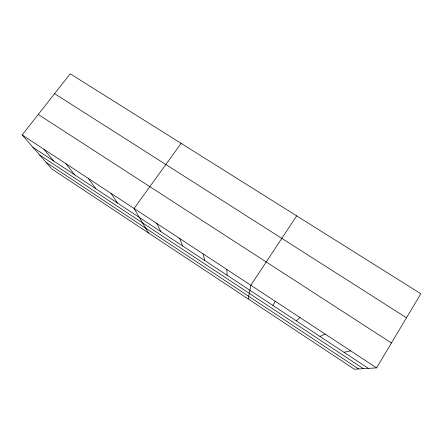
<?xml version="1.0" encoding="UTF-8"?>
<svg xmlns="http://www.w3.org/2000/svg" width="443" height="443" viewBox="0 0 443 443"><rect width="100%" height="100%" fill="white"/><g stroke="black" fill="none" stroke-linecap="round" stroke-linejoin="round"><path stroke-width="0.66" d="M248.191 298.947L250.843 285.253L296.677 215.863M272.91 305.443L275.241 301.284M376.567 367.878L420.85 293.753L70.193 73.793L22.15 134.954L51.953 169.054L354.334 369.207L376.567 367.878L22.15 134.954M181.132 143.382L134.068 208.509L148.505 232.968M296.278 320.843L300.005 317.559M319.973 336.459L325.14 334.077M344.017 352.296L350.657 350.85M54.589 93.661L406.491 317.786M38.253 114.455L391.44 342.982M32.987 147.353L368.399 368.366M39.671 155L363.41 368.665M46.105 162.365L358.642 368.947M43.896 149.247L53.681 160.986M65.952 163.744L74.657 174.813M88.329 178.451L95.921 188.823M111.032 193.369L117.478 203.027M156.756 223.416L160.842 231.6M179.769 238.539L182.643 245.965M203.115 253.883L204.744 260.528M226.805 269.455L227.154 275.291"/></g></svg>
